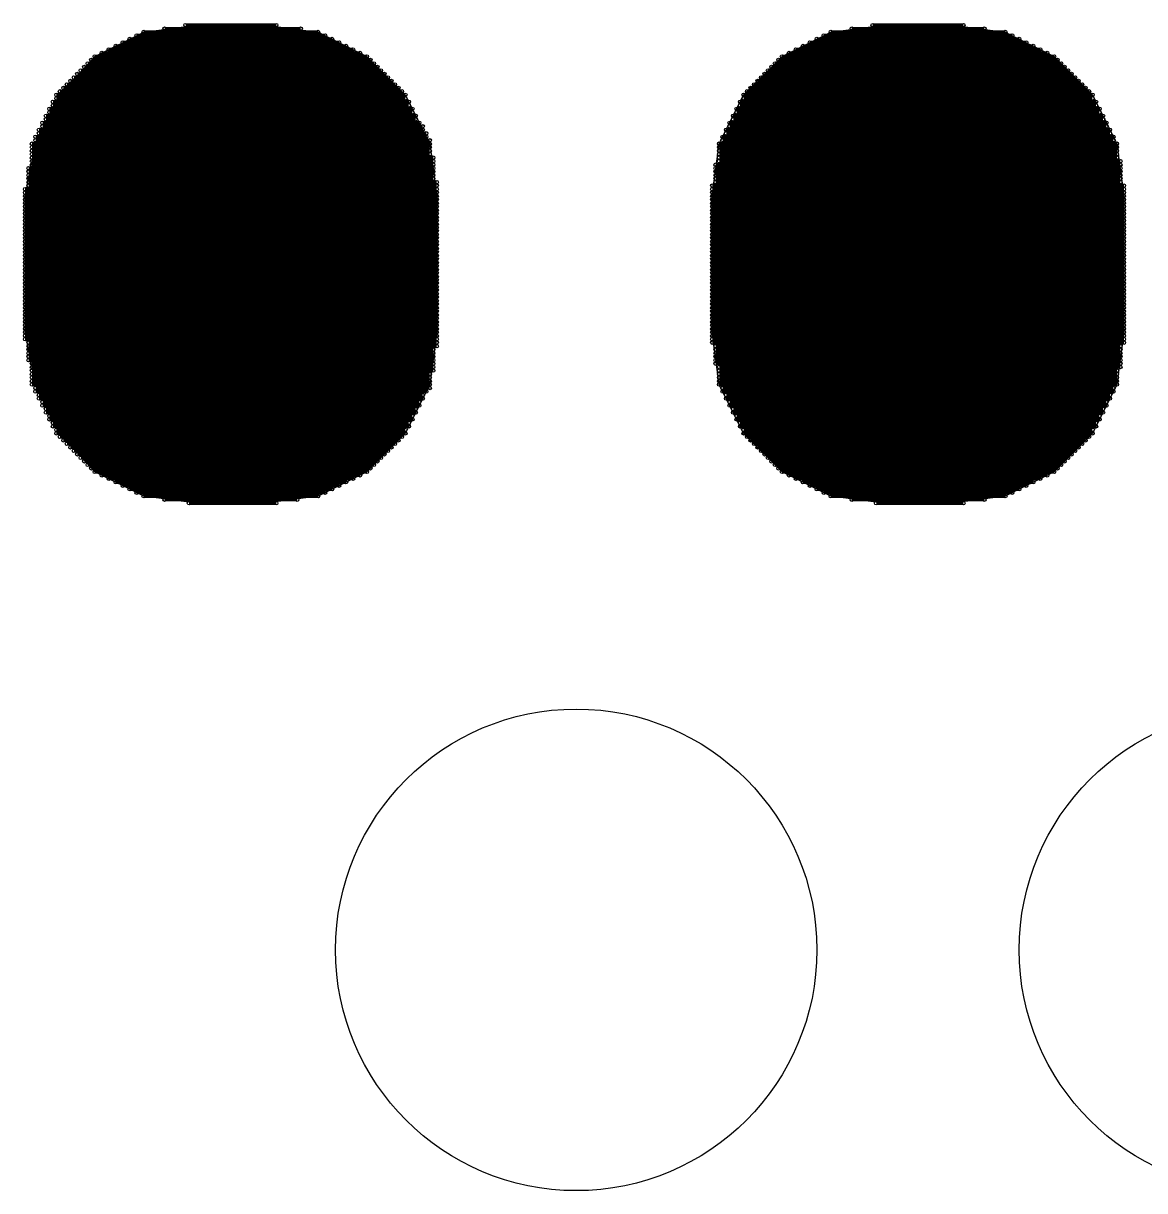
# Model space of a CAD drawing. Extents: x 0 to 126, y 0 to 22.
# Drawn here: x 11.695 to 12.512, y 12.113 to 12.963 of the extents above; entities that cross this region are included whole.
import ezdxf

# ---------------------------------------------------------------- set-up
doc = ezdxf.new("R2010")
doc.units = 0
doc.layers.get('0').update_dxf_attribs({"linetype": 'CONTINUOUS'})
doc.layers.add('SEEEDSTUDIOXIAONRF52840V1_1_GTS', color=9, linetype='CONTINUOUS')

# ---------------------------------------------------------------- blocks, each defined once
blk = doc.blocks.new('ROUND_54')
blk.add_circle((0, 0), 0.17526)
blk = doc.blocks.new('ROUND_2')
blk.add_circle((0, 0), 0)
blk = doc.blocks.new('ROUND_1')
blk.add_circle((0, 0), 0.00127)

msp = doc.modelspace()

# ---------------------------------------------------------------- linework, layer by layer
at = {"layer": 'SEEEDSTUDIOXIAONRF52840V1_1_GTS', "const_width": 0.00254}
for points in [[(11.91006, 12.95654), (11.78306, 12.95654)], [(11.7983, 12.95908), (11.89736, 12.95908)], [(11.87958, 12.96162), (11.81354, 12.96162)], [(12.41044, 12.95654), (12.28344, 12.95654)], [(12.29868, 12.95908), (12.3952, 12.95908)], [(12.37996, 12.96162), (12.31392, 12.96162)], [(11.76782, 12.94892), (11.9253, 12.94892)], [(11.92022, 12.95146), (11.7729, 12.95146)], [(11.77798, 12.954), (11.91514, 12.954)], [(12.2682, 12.94892), (12.42568, 12.94892)], [(12.4206, 12.95146), (12.27328, 12.95146)], [(12.27836, 12.954), (12.41552, 12.954)], [(11.7475, 12.93876), (11.94562, 12.93876)], [(11.94054, 12.9413), (11.75258, 12.9413)], [(11.75766, 12.94384), (11.93546, 12.94384)], [(11.93038, 12.94638), (11.76274, 12.94638)], [(12.24788, 12.93876), (12.446, 12.93876)], [(12.44092, 12.9413), (12.25296, 12.9413)], [(12.25804, 12.94384), (12.43584, 12.94384)], [(12.43076, 12.94638), (12.26312, 12.94638)], [(11.95324, 12.93114), (11.73988, 12.93114)], [(11.74242, 12.93368), (11.9507, 12.93368)], [(11.94816, 12.93622), (11.74496, 12.93622)], [(12.45362, 12.93114), (12.24026, 12.93114)], [(12.2428, 12.93368), (12.45108, 12.93368)], [(12.44854, 12.93622), (12.24534, 12.93622)], [(11.73226, 12.92352), (11.96086, 12.92352)], [(11.95832, 12.92606), (11.7348, 12.92606)], [(11.73734, 12.9286), (11.95578, 12.9286)], [(12.23264, 12.92352), (12.46124, 12.92352)], [(12.4587, 12.92606), (12.23518, 12.92606)], [(12.23772, 12.9286), (12.45616, 12.9286)], [(11.7221, 12.91336), (11.97102, 12.91336)], [(11.96848, 12.9159), (11.72464, 12.9159)], [(11.72718, 12.91844), (11.96594, 12.91844)], [(11.9634, 12.92098), (11.72972, 12.92098)], [(12.22248, 12.91336), (12.4714, 12.91336)], [(12.46886, 12.9159), (12.22502, 12.9159)], [(12.22756, 12.91844), (12.46632, 12.91844)], [(12.46378, 12.92098), (12.2301, 12.92098)], [(11.9761, 12.90574), (11.71702, 12.90574)], [(11.97356, 12.91082), (11.71956, 12.91082)], [(11.71956, 12.90828), (11.97356, 12.90828)], [(12.47648, 12.90574), (12.2174, 12.90574)], [(12.47394, 12.91082), (12.21994, 12.91082)], [(12.21994, 12.90828), (12.47394, 12.90828)], [(11.97864, 12.90066), (11.71448, 12.90066)], [(11.71448, 12.89812), (11.97864, 12.89812)], [(11.71702, 12.9032), (11.9761, 12.9032)], [(12.47902, 12.90066), (12.21486, 12.90066)], [(12.21486, 12.89812), (12.47902, 12.89812)], [(12.2174, 12.9032), (12.47648, 12.9032)], [(11.98372, 12.8905), (11.7094, 12.8905)], [(11.7094, 12.88796), (11.98626, 12.88796)], [(11.98118, 12.89558), (11.71194, 12.89558)], [(11.71194, 12.89304), (11.98118, 12.89304)], [(12.4841, 12.8905), (12.20978, 12.8905)], [(12.20978, 12.88796), (12.4841, 12.88796)], [(12.48156, 12.89558), (12.21232, 12.89558)], [(12.21232, 12.89304), (12.48156, 12.89304)], [(11.9888, 12.88034), (11.70432, 12.88034)], [(11.98626, 12.88542), (11.70686, 12.88542)], [(11.70686, 12.88288), (11.9888, 12.88288)], [(12.48918, 12.88034), (12.2047, 12.88034)], [(12.48664, 12.88542), (12.20724, 12.88542)], [(12.20724, 12.88288), (12.48664, 12.88288)], [(11.99134, 12.87526), (11.70178, 12.87526)], [(11.70178, 12.87272), (11.99134, 12.87272)], [(11.70432, 12.8778), (11.99134, 12.8778)], [(12.49172, 12.87526), (12.20216, 12.87526)], [(12.20216, 12.87272), (12.49172, 12.87272)], [(12.2047, 12.8778), (12.48918, 12.8778)], [(11.99134, 12.87018), (11.70178, 12.87018)], [(11.70178, 12.86764), (11.99134, 12.86764)], [(11.99388, 12.8651), (11.70178, 12.8651)], [(11.70178, 12.86256), (11.99388, 12.86256)], [(12.49172, 12.87018), (12.20216, 12.87018)], [(12.20216, 12.86764), (12.49172, 12.86764)], [(12.49172, 12.8651), (12.20216, 12.8651)], [(12.20216, 12.86256), (12.49426, 12.86256)], [(11.69924, 12.85748), (11.99388, 12.85748)], [(11.99388, 12.85494), (11.69924, 12.85494)], [(11.99388, 12.86002), (11.70178, 12.86002)], [(12.49426, 12.86002), (12.19962, 12.86002)], [(12.19962, 12.85748), (12.49426, 12.85748)], [(12.49426, 12.85494), (12.19962, 12.85494)], [(11.69924, 12.8524), (11.99388, 12.8524)], [(11.99388, 12.84986), (11.69924, 12.84986)], [(11.69924, 12.84732), (11.99642, 12.84732)], [(12.19962, 12.8524), (12.49426, 12.8524)], [(12.49426, 12.84986), (12.19962, 12.84986)], [(12.19962, 12.84732), (12.49426, 12.84732)], [(11.6967, 12.84224), (11.99642, 12.84224)], [(11.99642, 12.8397), (11.6967, 12.8397)], [(11.6967, 12.83716), (11.99642, 12.83716)], [(11.99642, 12.84478), (11.69924, 12.84478)], [(12.4968, 12.84478), (12.19708, 12.84478)], [(12.19708, 12.84224), (12.4968, 12.84224)], [(12.4968, 12.8397), (12.19708, 12.8397)], [(12.19708, 12.83716), (12.4968, 12.83716)], [(11.99642, 12.83462), (11.6967, 12.83462)], [(11.6967, 12.83208), (11.99642, 12.83208)], [(11.99642, 12.82954), (11.6967, 12.82954)], [(12.4968, 12.83462), (12.19708, 12.83462)], [(12.19708, 12.83208), (12.4968, 12.83208)], [(12.4968, 12.82954), (12.19708, 12.82954)], [(11.6967, 12.827), (11.99642, 12.827)], [(11.99642, 12.82446), (11.6967, 12.82446)], [(11.6967, 12.82192), (11.99642, 12.82192)], [(12.19708, 12.827), (12.4968, 12.827)], [(12.4968, 12.82446), (12.19708, 12.82446)], [(12.19708, 12.82192), (12.4968, 12.82192)], [(11.99642, 12.81938), (11.6967, 12.81938)], [(11.6967, 12.81684), (11.99642, 12.81684)], [(11.99642, 12.8143), (11.6967, 12.8143)], [(11.6967, 12.81176), (11.99642, 12.81176)], [(12.4968, 12.81938), (12.19708, 12.81938)], [(12.19708, 12.81684), (12.4968, 12.81684)], [(12.4968, 12.8143), (12.19708, 12.8143)], [(12.19708, 12.81176), (12.4968, 12.81176)], [(11.99642, 12.80922), (11.6967, 12.80922)], [(11.6967, 12.80668), (11.99642, 12.80668)], [(11.99642, 12.80414), (11.6967, 12.80414)], [(12.4968, 12.80922), (12.19708, 12.80922)], [(12.19708, 12.80668), (12.4968, 12.80668)], [(12.4968, 12.80414), (12.19708, 12.80414)], [(11.6967, 12.8016), (11.99642, 12.8016)], [(11.99642, 12.79906), (11.6967, 12.79906)], [(11.6967, 12.79652), (11.99642, 12.79652)], [(12.19708, 12.8016), (12.4968, 12.8016)], [(12.4968, 12.79906), (12.19708, 12.79906)], [(12.19708, 12.79652), (12.4968, 12.79652)], [(11.99642, 12.79398), (11.6967, 12.79398)], [(11.6967, 12.79144), (11.99642, 12.79144)], [(11.99642, 12.7889), (11.6967, 12.7889)], [(11.6967, 12.78636), (11.99642, 12.78636)], [(12.4968, 12.79398), (12.19708, 12.79398)], [(12.19708, 12.79144), (12.4968, 12.79144)], [(12.4968, 12.7889), (12.19708, 12.7889)], [(12.19708, 12.78636), (12.4968, 12.78636)], [(11.99642, 12.78382), (11.6967, 12.78382)], [(11.6967, 12.78128), (11.99642, 12.78128)], [(11.99642, 12.77874), (11.6967, 12.77874)], [(12.4968, 12.78382), (12.19708, 12.78382)], [(12.19708, 12.78128), (12.4968, 12.78128)], [(12.4968, 12.77874), (12.19708, 12.77874)], [(11.6967, 12.7762), (11.99642, 12.7762)], [(11.99642, 12.77366), (11.6967, 12.77366)], [(11.6967, 12.77112), (11.99642, 12.77112)], [(12.19708, 12.7762), (12.4968, 12.7762)], [(12.4968, 12.77366), (12.19708, 12.77366)], [(12.19708, 12.77112), (12.4968, 12.77112)], [(11.99642, 12.76858), (11.6967, 12.76858)], [(11.6967, 12.76604), (11.99642, 12.76604)], [(11.99642, 12.7635), (11.6967, 12.7635)], [(11.6967, 12.76096), (11.99642, 12.76096)], [(12.4968, 12.76858), (12.19708, 12.76858)], [(12.19708, 12.76604), (12.4968, 12.76604)], [(12.4968, 12.7635), (12.19708, 12.7635)], [(12.19708, 12.76096), (12.4968, 12.76096)], [(11.99642, 12.75842), (11.6967, 12.75842)], [(11.6967, 12.75588), (11.99642, 12.75588)], [(11.99642, 12.75334), (11.6967, 12.75334)], [(12.4968, 12.75842), (12.19708, 12.75842)], [(12.19708, 12.75588), (12.4968, 12.75588)], [(12.4968, 12.75334), (12.19708, 12.75334)], [(11.6967, 12.7508), (11.99642, 12.7508)], [(11.99642, 12.74826), (11.6967, 12.74826)], [(11.6967, 12.74572), (11.99642, 12.74572)], [(11.99642, 12.74318), (11.6967, 12.74318)], [(12.19708, 12.7508), (12.4968, 12.7508)], [(12.4968, 12.74826), (12.19708, 12.74826)], [(12.19708, 12.74572), (12.4968, 12.74572)], [(12.4968, 12.74318), (12.19708, 12.74318)], [(11.6967, 12.74064), (11.99642, 12.74064)], [(11.99642, 12.7381), (11.6967, 12.7381)], [(11.6967, 12.73556), (11.99642, 12.73556)], [(12.19708, 12.74064), (12.4968, 12.74064)], [(12.4968, 12.7381), (12.19708, 12.7381)], [(12.19708, 12.73556), (12.4968, 12.73556)], [(11.99642, 12.73302), (11.6967, 12.73302)], [(11.69924, 12.73048), (11.99642, 12.73048)], [(11.99642, 12.72794), (11.69924, 12.72794)], [(12.4968, 12.73302), (12.19708, 12.73302)], [(12.19708, 12.73048), (12.4968, 12.73048)], [(12.49426, 12.72794), (12.19962, 12.72794)], [(11.69924, 12.7254), (11.99388, 12.7254)], [(11.99388, 12.72286), (11.69924, 12.72286)], [(11.69924, 12.72032), (11.99388, 12.72032)], [(11.99388, 12.71778), (11.69924, 12.71778)], [(12.19962, 12.7254), (12.49426, 12.7254)], [(12.49426, 12.72286), (12.19962, 12.72286)], [(12.19962, 12.72032), (12.49426, 12.72032)], [(12.49426, 12.71778), (12.19962, 12.71778)], [(11.70178, 12.71524), (11.99388, 12.71524)], [(11.99388, 12.7127), (11.70178, 12.7127)], [(11.70178, 12.71016), (11.99388, 12.71016)], [(12.19962, 12.71524), (12.49426, 12.71524)], [(12.49426, 12.7127), (12.20216, 12.7127)], [(12.20216, 12.71016), (12.49172, 12.71016)], [(11.99134, 12.70762), (11.70178, 12.70762)], [(11.70178, 12.70508), (11.99134, 12.70508)], [(11.99134, 12.70254), (11.70178, 12.70254)], [(12.49172, 12.70762), (12.20216, 12.70762)], [(12.20216, 12.70508), (12.49172, 12.70508)], [(12.49172, 12.70254), (12.20216, 12.70254)], [(11.70178, 12.7), (11.99134, 12.7)], [(11.70432, 12.69746), (11.99134, 12.69746)], [(11.9888, 12.69492), (11.70432, 12.69492)], [(11.70686, 12.69238), (11.98626, 12.69238)], [(12.20216, 12.7), (12.49172, 12.7)], [(12.2047, 12.69746), (12.48918, 12.69746)], [(12.48918, 12.69492), (12.2047, 12.69492)], [(12.20724, 12.69238), (12.48664, 12.69238)], [(11.98626, 12.68984), (11.70686, 12.68984)], [(11.7094, 12.6873), (11.98372, 12.6873)], [(11.98372, 12.68476), (11.7094, 12.68476)], [(12.48664, 12.68984), (12.20724, 12.68984)], [(12.20978, 12.6873), (12.4841, 12.6873)], [(12.4841, 12.68476), (12.20978, 12.68476)], [(11.71194, 12.68222), (11.98118, 12.68222)], [(11.98118, 12.67968), (11.71194, 12.67968)], [(11.71448, 12.67714), (11.97864, 12.67714)], [(12.21232, 12.68222), (12.48156, 12.68222)], [(12.48156, 12.67968), (12.21232, 12.67968)], [(12.21486, 12.67714), (12.47902, 12.67714)], [(11.97864, 12.6746), (11.71448, 12.6746)], [(11.71702, 12.67206), (11.9761, 12.67206)], [(11.9761, 12.66952), (11.71702, 12.66952)], [(11.71956, 12.66698), (11.97356, 12.66698)], [(12.47902, 12.6746), (12.21486, 12.6746)], [(12.2174, 12.67206), (12.47648, 12.67206)], [(12.47648, 12.66952), (12.2174, 12.66952)], [(12.21994, 12.66698), (12.47394, 12.66698)], [(11.97356, 12.66444), (11.71956, 12.66444)], [(11.7221, 12.6619), (11.97102, 12.6619)], [(11.96848, 12.65936), (11.72464, 12.65936)], [(12.47394, 12.66444), (12.21994, 12.66444)], [(12.22248, 12.6619), (12.4714, 12.6619)], [(12.46886, 12.65936), (12.22502, 12.65936)], [(11.72718, 12.65682), (11.96594, 12.65682)], [(11.9634, 12.65428), (11.72972, 12.65428)], [(11.73226, 12.65174), (11.96086, 12.65174)], [(12.22756, 12.65682), (12.46632, 12.65682)], [(12.46378, 12.65428), (12.2301, 12.65428)], [(12.23264, 12.65174), (12.46124, 12.65174)], [(11.95832, 12.6492), (11.7348, 12.6492)], [(11.73734, 12.64666), (11.95578, 12.64666)], [(11.95324, 12.64412), (11.73988, 12.64412)], [(11.74242, 12.64158), (11.9507, 12.64158)], [(12.4587, 12.6492), (12.23518, 12.6492)], [(12.23772, 12.64666), (12.45616, 12.64666)], [(12.45362, 12.64412), (12.24026, 12.64412)], [(12.2428, 12.64158), (12.45108, 12.64158)], [(11.94816, 12.63904), (11.74496, 12.63904)], [(11.7475, 12.6365), (11.94562, 12.6365)], [(11.94054, 12.63396), (11.75258, 12.63396)], [(12.44854, 12.63904), (12.24534, 12.63904)], [(12.24788, 12.6365), (12.446, 12.6365)], [(12.44092, 12.63396), (12.25296, 12.63396)], [(11.75766, 12.63142), (11.93546, 12.63142)], [(11.93038, 12.62888), (11.76274, 12.62888)], [(11.76782, 12.62634), (11.9253, 12.62634)], [(12.25804, 12.63142), (12.43584, 12.63142)], [(12.43076, 12.62888), (12.26312, 12.62888)], [(12.2682, 12.62634), (12.42568, 12.62634)], [(11.92022, 12.6238), (11.7729, 12.6238)], [(11.77798, 12.62126), (11.91514, 12.62126)], [(11.91006, 12.61872), (11.78306, 12.61872)], [(11.7983, 12.61618), (11.89482, 12.61618)], [(12.4206, 12.6238), (12.27328, 12.6238)], [(12.27836, 12.62126), (12.41552, 12.62126)], [(12.41044, 12.61872), (12.28344, 12.61872)], [(12.29868, 12.61618), (12.3952, 12.61618)], [(11.87958, 12.61364), (11.81608, 12.61364)], [(12.37996, 12.61364), (12.31646, 12.61364)]]:
    msp.add_lwpolyline(points, dxfattribs=at)
at = {"layer": 'SEEEDSTUDIOXIAONRF52840V1_1_GTS'}
for points in [[(11.78306, 12.95654), (11.82116, 12.96162)], [(11.82116, 12.96162), (11.87196, 12.96162)], [(11.87196, 12.96162), (11.91006, 12.95654)], [(12.28344, 12.95654), (12.32154, 12.96162)], [(12.32154, 12.96162), (12.37234, 12.96162)], [(12.37234, 12.96162), (12.41044, 12.95654)], [(11.7475, 12.93876), (11.78306, 12.95654)], [(11.91006, 12.95654), (11.94562, 12.93876)], [(12.24788, 12.93876), (12.28344, 12.95654)], [(12.41044, 12.95654), (12.446, 12.93876)], [(11.7221, 12.91082), (11.7475, 12.93876)], [(11.94562, 12.93876), (11.97356, 12.91082)], [(12.21994, 12.91082), (12.24788, 12.93876)], [(12.446, 12.93876), (12.47394, 12.91082)], [(11.70432, 12.87526), (11.7221, 12.91082)], [(11.97356, 12.91082), (11.99134, 12.87526)], [(12.20216, 12.87526), (12.21994, 12.91082)], [(12.47394, 12.91082), (12.49172, 12.87526)], [(11.6967, 12.83716), (11.70432, 12.87526)], [(11.99134, 12.87526), (11.99642, 12.83716)], [(12.19708, 12.83716), (12.20216, 12.87526)], [(12.49172, 12.87526), (12.4968, 12.83716)], [(11.6967, 12.7381), (11.6967, 12.83716)], [(11.99642, 12.83716), (11.99642, 12.7381)], [(12.19708, 12.7381), (12.19708, 12.83716)], [(12.4968, 12.83716), (12.4968, 12.7381)], [(11.70432, 12.7), (11.6967, 12.7381)], [(11.99642, 12.7381), (11.99134, 12.7)], [(12.20216, 12.7), (12.19708, 12.7381)], [(12.4968, 12.7381), (12.49172, 12.7)], [(11.7221, 12.66444), (11.70432, 12.7)], [(11.99134, 12.7), (11.97356, 12.66444)], [(12.21994, 12.66444), (12.20216, 12.7)], [(12.49172, 12.7), (12.47394, 12.66444)], [(11.7475, 12.6365), (11.7221, 12.66444)], [(11.97356, 12.66444), (11.94562, 12.6365)], [(12.24788, 12.6365), (12.21994, 12.66444)], [(12.47394, 12.66444), (12.446, 12.6365)], [(11.78306, 12.61872), (11.7475, 12.6365)], [(11.94562, 12.6365), (11.91006, 12.61872)], [(12.28344, 12.61872), (12.24788, 12.6365)], [(12.446, 12.6365), (12.41044, 12.61872)], [(11.82116, 12.61364), (11.78306, 12.61872)], [(11.91006, 12.61872), (11.87196, 12.61364)], [(12.32154, 12.61364), (12.28344, 12.61872)], [(12.41044, 12.61872), (12.37234, 12.61364)], [(11.87196, 12.61364), (11.82116, 12.61364)], [(12.37234, 12.61364), (12.32154, 12.61364)]]:
    msp.add_lwpolyline(points, dxfattribs=at)

# ---------------------------------------------------------------- block references
for name, p in [('ROUND_2', (11.82116, 12.96162)), ('ROUND_2', (11.87196, 12.96162)), ('ROUND_2', (11.82116, 12.96162)), ('ROUND_2', (12.32154, 12.96162)), ('ROUND_2', (12.37234, 12.96162)), ('ROUND_1', (11.78306, 12.95654)), ('ROUND_1', (11.7983, 12.95908)), ('ROUND_1', (11.81354, 12.96162)), ('ROUND_1', (11.87958, 12.96162)), ('ROUND_1', (11.89736, 12.95908)), ('ROUND_1', (11.91006, 12.95654)), ('ROUND_1', (12.28344, 12.95654)), ('ROUND_1', (12.29868, 12.95908)), ('ROUND_1', (12.31392, 12.96162)), ('ROUND_1', (12.37996, 12.96162)), ('ROUND_1', (12.3952, 12.95908)), ('ROUND_1', (12.41044, 12.95654)), ('ROUND_2', (11.91006, 12.95654)), ('ROUND_2', (11.78306, 12.95654)), ('ROUND_2', (12.28344, 12.95654)), ('ROUND_2', (12.41044, 12.95654)), ('ROUND_1', (11.76782, 12.94892)), ('ROUND_1', (11.7729, 12.95146)), ('ROUND_1', (11.77798, 12.954)), ('ROUND_1', (11.91514, 12.954)), ('ROUND_1', (11.92022, 12.95146)), ('ROUND_1', (11.9253, 12.94892)), ('ROUND_1', (12.2682, 12.94892)), ('ROUND_1', (12.27328, 12.95146)), ('ROUND_1', (12.27836, 12.954)), ('ROUND_1', (12.41552, 12.954)), ('ROUND_1', (12.4206, 12.95146)), ('ROUND_1', (12.42568, 12.94892)), ('ROUND_1', (11.7475, 12.93876)), ('ROUND_1', (11.75258, 12.9413)), ('ROUND_1', (11.75766, 12.94384)), ('ROUND_1', (11.76274, 12.94638)), ('ROUND_1', (11.93038, 12.94638)), ('ROUND_1', (11.93546, 12.94384)), ('ROUND_1', (11.94054, 12.9413)), ('ROUND_1', (11.94562, 12.93876)), ('ROUND_1', (12.24788, 12.93876)), ('ROUND_1', (12.25296, 12.9413)), ('ROUND_1', (12.25804, 12.94384)), ('ROUND_1', (12.26312, 12.94638)), ('ROUND_1', (12.43076, 12.94638)), ('ROUND_1', (12.43584, 12.94384)), ('ROUND_1', (12.44092, 12.9413)), ('ROUND_1', (12.446, 12.93876)), ('ROUND_2', (11.94562, 12.93876)), ('ROUND_2', (11.7475, 12.93876)), ('ROUND_2', (12.24788, 12.93876)), ('ROUND_2', (12.446, 12.93876)), ('ROUND_1', (11.73988, 12.93114)), ('ROUND_1', (11.74242, 12.93368)), ('ROUND_1', (11.74496, 12.93622)), ('ROUND_1', (11.94816, 12.93622)), ('ROUND_1', (11.9507, 12.93368)), ('ROUND_1', (11.95324, 12.93114)), ('ROUND_1', (12.24026, 12.93114)), ('ROUND_1', (12.2428, 12.93368)), ('ROUND_1', (12.24534, 12.93622)), ('ROUND_1', (12.44854, 12.93622)), ('ROUND_1', (12.45108, 12.93368)), ('ROUND_1', (12.45362, 12.93114)), ('ROUND_1', (11.73226, 12.92352)), ('ROUND_1', (11.7348, 12.92606)), ('ROUND_1', (11.73734, 12.9286)), ('ROUND_1', (11.95578, 12.9286)), ('ROUND_1', (11.95832, 12.92606)), ('ROUND_1', (11.96086, 12.92352)), ('ROUND_1', (12.23264, 12.92352)), ('ROUND_1', (12.23518, 12.92606)), ('ROUND_1', (12.23772, 12.9286)), ('ROUND_1', (12.45616, 12.9286)), ('ROUND_1', (12.4587, 12.92606)), ('ROUND_1', (12.46124, 12.92352)), ('ROUND_1', (11.7221, 12.91336)), ('ROUND_1', (11.72464, 12.9159)), ('ROUND_1', (11.72718, 12.91844)), ('ROUND_1', (11.72972, 12.92098)), ('ROUND_1', (11.9634, 12.92098)), ('ROUND_1', (11.96594, 12.91844)), ('ROUND_1', (11.96848, 12.9159)), ('ROUND_1', (11.97102, 12.91336)), ('ROUND_1', (12.22248, 12.91336)), ('ROUND_1', (12.22502, 12.9159)), ('ROUND_1', (12.22756, 12.91844)), ('ROUND_1', (12.2301, 12.92098)), ('ROUND_1', (12.46378, 12.92098)), ('ROUND_1', (12.46632, 12.91844)), ('ROUND_1', (12.46886, 12.9159)), ('ROUND_1', (12.4714, 12.91336)), ('ROUND_2', (11.97356, 12.91082)), ('ROUND_2', (11.7221, 12.91082)), ('ROUND_2', (12.21994, 12.91082)), ('ROUND_2', (12.47394, 12.91082)), ('ROUND_1', (11.71702, 12.90574)), ('ROUND_1', (11.71956, 12.91082)), ('ROUND_1', (11.71956, 12.90828)), ('ROUND_1', (11.97356, 12.91082)), ('ROUND_1', (11.97356, 12.90828)), ('ROUND_1', (11.9761, 12.90574)), ('ROUND_1', (12.2174, 12.90574)), ('ROUND_1', (12.21994, 12.91082)), ('ROUND_1', (12.21994, 12.90828)), ('ROUND_1', (12.47394, 12.91082)), ('ROUND_1', (12.47394, 12.90828)), ('ROUND_1', (12.47648, 12.90574)), ('ROUND_1', (11.71448, 12.90066)), ('ROUND_1', (11.71448, 12.89812)), ('ROUND_1', (11.71702, 12.9032)), ('ROUND_1', (11.9761, 12.9032)), ('ROUND_1', (11.97864, 12.90066)), ('ROUND_1', (11.97864, 12.89812)), ('ROUND_1', (12.21486, 12.90066)), ('ROUND_1', (12.21486, 12.89812)), ('ROUND_1', (12.2174, 12.9032)), ('ROUND_1', (12.47648, 12.9032)), ('ROUND_1', (12.47902, 12.90066)), ('ROUND_1', (12.47902, 12.89812)), ('ROUND_1', (11.7094, 12.8905)), ('ROUND_1', (11.7094, 12.88796)), ('ROUND_1', (11.71194, 12.89558)), ('ROUND_1', (11.71194, 12.89304)), ('ROUND_1', (11.98118, 12.89558)), ('ROUND_1', (11.98118, 12.89304)), ('ROUND_1', (11.98372, 12.8905)), ('ROUND_1', (11.98626, 12.88796)), ('ROUND_1', (12.20978, 12.8905)), ('ROUND_1', (12.20978, 12.88796)), ('ROUND_1', (12.21232, 12.89558)), ('ROUND_1', (12.21232, 12.89304)), ('ROUND_1', (12.48156, 12.89558)), ('ROUND_1', (12.48156, 12.89304)), ('ROUND_1', (12.4841, 12.8905)), ('ROUND_1', (12.4841, 12.88796)), ('ROUND_1', (11.70432, 12.88034)), ('ROUND_1', (11.70686, 12.88542)), ('ROUND_1', (11.70686, 12.88288)), ('ROUND_1', (11.98626, 12.88542)), ('ROUND_1', (11.9888, 12.88288)), ('ROUND_1', (11.9888, 12.88034)), ('ROUND_1', (12.2047, 12.88034)), ('ROUND_1', (12.20724, 12.88542)), ('ROUND_1', (12.20724, 12.88288)), ('ROUND_1', (12.48664, 12.88542)), ('ROUND_1', (12.48664, 12.88288)), ('ROUND_1', (12.48918, 12.88034)), ('ROUND_2', (11.99134, 12.87526)), ('ROUND_2', (11.70432, 12.87526)), ('ROUND_2', (12.20216, 12.87526)), ('ROUND_2', (12.49172, 12.87526)), ('ROUND_1', (11.70178, 12.87526)), ('ROUND_1', (11.70178, 12.87272)), ('ROUND_1', (11.70432, 12.8778)), ('ROUND_1', (11.99134, 12.8778)), ('ROUND_1', (11.99134, 12.87526)), ('ROUND_1', (11.99134, 12.87272)), ('ROUND_1', (12.20216, 12.87526)), ('ROUND_1', (12.20216, 12.87272)), ('ROUND_1', (12.2047, 12.8778)), ('ROUND_1', (12.48918, 12.8778)), ('ROUND_1', (12.49172, 12.87526)), ('ROUND_1', (12.49172, 12.87272)), ('ROUND_1', (11.70178, 12.87018)), ('ROUND_1', (11.70178, 12.86764)), ('ROUND_1', (11.70178, 12.8651)), ('ROUND_1', (11.70178, 12.86256)), ('ROUND_1', (11.99134, 12.87018)), ('ROUND_1', (11.99134, 12.86764)), ('ROUND_1', (11.99388, 12.8651)), ('ROUND_1', (11.99388, 12.86256)), ('ROUND_1', (12.20216, 12.87018)), ('ROUND_1', (12.20216, 12.86764)), ('ROUND_1', (12.20216, 12.8651)), ('ROUND_1', (12.20216, 12.86256)), ('ROUND_1', (12.49172, 12.87018)), ('ROUND_1', (12.49172, 12.86764)), ('ROUND_1', (12.49172, 12.8651)), ('ROUND_1', (12.49426, 12.86256)), ('ROUND_1', (11.69924, 12.85748)), ('ROUND_1', (11.69924, 12.85494)), ('ROUND_1', (11.70178, 12.86002)), ('ROUND_1', (11.99388, 12.86002)), ('ROUND_1', (11.99388, 12.85748)), ('ROUND_1', (11.99388, 12.85494)), ('ROUND_1', (12.19962, 12.86002)), ('ROUND_1', (12.19962, 12.85748)), ('ROUND_1', (12.19962, 12.85494)), ('ROUND_1', (12.49426, 12.86002)), ('ROUND_1', (12.49426, 12.85748)), ('ROUND_1', (12.49426, 12.85494)), ('ROUND_1', (11.69924, 12.8524)), ('ROUND_1', (11.69924, 12.84986)), ('ROUND_1', (11.69924, 12.84732)), ('ROUND_1', (11.99388, 12.8524)), ('ROUND_1', (11.99388, 12.84986)), ('ROUND_1', (11.99642, 12.84732)), ('ROUND_1', (12.19962, 12.8524)), ('ROUND_1', (12.19962, 12.84986)), ('ROUND_1', (12.19962, 12.84732)), ('ROUND_1', (12.49426, 12.8524)), ('ROUND_1', (12.49426, 12.84986)), ('ROUND_1', (12.49426, 12.84732)), ('ROUND_1', (11.6967, 12.84224)), ('ROUND_1', (11.6967, 12.8397)), ('ROUND_1', (11.6967, 12.83716)), ('ROUND_1', (11.69924, 12.84478)), ('ROUND_1', (11.99642, 12.84478)), ('ROUND_1', (11.99642, 12.84224)), ('ROUND_1', (11.99642, 12.8397)), ('ROUND_1', (11.99642, 12.83716)), ('ROUND_1', (12.19708, 12.84478)), ('ROUND_1', (12.19708, 12.84224)), ('ROUND_1', (12.19708, 12.8397)), ('ROUND_1', (12.19708, 12.83716)), ('ROUND_1', (12.4968, 12.84478)), ('ROUND_1', (12.4968, 12.84224)), ('ROUND_1', (12.4968, 12.8397)), ('ROUND_1', (12.4968, 12.83716)), ('ROUND_2', (11.99642, 12.83716)), ('ROUND_2', (11.6967, 12.83716)), ('ROUND_2', (12.19708, 12.83716)), ('ROUND_2', (12.4968, 12.83716)), ('ROUND_2', (12.19708, 12.83716)), ('ROUND_1', (11.6967, 12.83462)), ('ROUND_1', (11.6967, 12.83208)), ('ROUND_1', (11.6967, 12.82954)), ('ROUND_1', (11.99642, 12.83462)), ('ROUND_1', (11.99642, 12.83208)), ('ROUND_1', (11.99642, 12.82954)), ('ROUND_1', (12.19708, 12.83462)), ('ROUND_1', (12.19708, 12.83208)), ('ROUND_1', (12.19708, 12.82954)), ('ROUND_1', (12.4968, 12.83462)), ('ROUND_1', (12.4968, 12.83208)), ('ROUND_1', (12.4968, 12.82954)), ('ROUND_1', (11.6967, 12.827)), ('ROUND_1', (11.6967, 12.82446)), ('ROUND_1', (11.6967, 12.82192)), ('ROUND_1', (11.99642, 12.827)), ('ROUND_1', (11.99642, 12.82446)), ('ROUND_1', (11.99642, 12.82192)), ('ROUND_1', (12.19708, 12.827)), ('ROUND_1', (12.19708, 12.82446)), ('ROUND_1', (12.19708, 12.82192)), ('ROUND_1', (12.4968, 12.827)), ('ROUND_1', (12.4968, 12.82446)), ('ROUND_1', (12.4968, 12.82192)), ('ROUND_1', (11.6967, 12.81938)), ('ROUND_1', (11.6967, 12.81684)), ('ROUND_1', (11.6967, 12.8143)), ('ROUND_1', (11.6967, 12.81176)), ('ROUND_1', (11.99642, 12.81938)), ('ROUND_1', (11.99642, 12.81684)), ('ROUND_1', (11.99642, 12.8143)), ('ROUND_1', (11.99642, 12.81176)), ('ROUND_1', (12.19708, 12.81938)), ('ROUND_1', (12.19708, 12.81684)), ('ROUND_1', (12.19708, 12.8143)), ('ROUND_1', (12.19708, 12.81176)), ('ROUND_1', (12.4968, 12.81938)), ('ROUND_1', (12.4968, 12.81684)), ('ROUND_1', (12.4968, 12.8143)), ('ROUND_1', (12.4968, 12.81176)), ('ROUND_1', (11.6967, 12.80922)), ('ROUND_1', (11.6967, 12.80668)), ('ROUND_1', (11.6967, 12.80414)), ('ROUND_1', (11.99642, 12.80922)), ('ROUND_1', (11.99642, 12.80668)), ('ROUND_1', (11.99642, 12.80414)), ('ROUND_1', (12.19708, 12.80922)), ('ROUND_1', (12.19708, 12.80668)), ('ROUND_1', (12.19708, 12.80414)), ('ROUND_1', (12.4968, 12.80922)), ('ROUND_1', (12.4968, 12.80668)), ('ROUND_1', (12.4968, 12.80414)), ('ROUND_1', (11.6967, 12.8016)), ('ROUND_1', (11.6967, 12.79906)), ('ROUND_1', (11.6967, 12.79652)), ('ROUND_1', (11.99642, 12.8016)), ('ROUND_1', (11.99642, 12.79906)), ('ROUND_1', (11.99642, 12.79652)), ('ROUND_1', (12.19708, 12.8016)), ('ROUND_1', (12.19708, 12.79906)), ('ROUND_1', (12.19708, 12.79652)), ('ROUND_1', (12.4968, 12.8016)), ('ROUND_1', (12.4968, 12.79906)), ('ROUND_1', (12.4968, 12.79652)), ('ROUND_1', (11.6967, 12.79398)), ('ROUND_1', (11.6967, 12.79144)), ('ROUND_1', (11.6967, 12.7889)), ('ROUND_1', (11.6967, 12.78636)), ('ROUND_1', (11.99642, 12.79398)), ('ROUND_1', (11.99642, 12.79144)), ('ROUND_1', (11.99642, 12.7889)), ('ROUND_1', (11.99642, 12.78636)), ('ROUND_1', (12.19708, 12.79398)), ('ROUND_1', (12.19708, 12.79144)), ('ROUND_1', (12.19708, 12.7889)), ('ROUND_1', (12.19708, 12.78636)), ('ROUND_1', (12.4968, 12.79398)), ('ROUND_1', (12.4968, 12.79144)), ('ROUND_1', (12.4968, 12.7889)), ('ROUND_1', (12.4968, 12.78636)), ('ROUND_1', (11.6967, 12.78382)), ('ROUND_1', (11.6967, 12.78128)), ('ROUND_1', (11.6967, 12.77874)), ('ROUND_1', (11.99642, 12.78382)), ('ROUND_1', (11.99642, 12.78128)), ('ROUND_1', (11.99642, 12.77874)), ('ROUND_1', (12.19708, 12.78382)), ('ROUND_1', (12.19708, 12.78128)), ('ROUND_1', (12.19708, 12.77874)), ('ROUND_1', (12.4968, 12.78382)), ('ROUND_1', (12.4968, 12.78128)), ('ROUND_1', (12.4968, 12.77874)), ('ROUND_1', (11.6967, 12.7762)), ('ROUND_1', (11.6967, 12.77366)), ('ROUND_1', (11.6967, 12.77112)), ('ROUND_1', (11.99642, 12.7762)), ('ROUND_1', (11.99642, 12.77366)), ('ROUND_1', (11.99642, 12.77112)), ('ROUND_1', (12.19708, 12.7762)), ('ROUND_1', (12.19708, 12.77366)), ('ROUND_1', (12.19708, 12.77112)), ('ROUND_1', (12.4968, 12.7762)), ('ROUND_1', (12.4968, 12.77366)), ('ROUND_1', (12.4968, 12.77112)), ('ROUND_1', (11.6967, 12.76858)), ('ROUND_1', (11.6967, 12.76604)), ('ROUND_1', (11.6967, 12.7635)), ('ROUND_1', (11.6967, 12.76096)), ('ROUND_1', (11.99642, 12.76858)), ('ROUND_1', (11.99642, 12.76604)), ('ROUND_1', (11.99642, 12.7635)), ('ROUND_1', (11.99642, 12.76096)), ('ROUND_1', (12.19708, 12.76858)), ('ROUND_1', (12.19708, 12.76604)), ('ROUND_1', (12.19708, 12.7635)), ('ROUND_1', (12.19708, 12.76096)), ('ROUND_1', (12.4968, 12.76858)), ('ROUND_1', (12.4968, 12.76604)), ('ROUND_1', (12.4968, 12.7635)), ('ROUND_1', (12.4968, 12.76096)), ('ROUND_1', (11.6967, 12.75842)), ('ROUND_1', (11.6967, 12.75588)), ('ROUND_1', (11.6967, 12.75334)), ('ROUND_1', (11.99642, 12.75842)), ('ROUND_1', (11.99642, 12.75588)), ('ROUND_1', (11.99642, 12.75334)), ('ROUND_1', (12.19708, 12.75842)), ('ROUND_1', (12.19708, 12.75588)), ('ROUND_1', (12.19708, 12.75334)), ('ROUND_1', (12.4968, 12.75842)), ('ROUND_1', (12.4968, 12.75588)), ('ROUND_1', (12.4968, 12.75334)), ('ROUND_1', (11.6967, 12.7508)), ('ROUND_1', (11.6967, 12.74826)), ('ROUND_1', (11.6967, 12.74572)), ('ROUND_1', (11.6967, 12.74318)), ('ROUND_1', (11.99642, 12.7508)), ('ROUND_1', (11.99642, 12.74826)), ('ROUND_1', (11.99642, 12.74572)), ('ROUND_1', (11.99642, 12.74318)), ('ROUND_1', (12.19708, 12.7508)), ('ROUND_1', (12.19708, 12.74826)), ('ROUND_1', (12.19708, 12.74572)), ('ROUND_1', (12.19708, 12.74318)), ('ROUND_1', (12.4968, 12.7508)), ('ROUND_1', (12.4968, 12.74826)), ('ROUND_1', (12.4968, 12.74572)), ('ROUND_1', (12.4968, 12.74318)), ('ROUND_2', (11.99642, 12.7381)), ('ROUND_2', (11.6967, 12.7381)), ('ROUND_2', (12.4968, 12.7381)), ('ROUND_2', (12.19708, 12.7381)), ('ROUND_1', (11.6967, 12.74064)), ('ROUND_1', (11.6967, 12.7381)), ('ROUND_1', (11.6967, 12.73556)), ('ROUND_1', (11.99642, 12.74064)), ('ROUND_1', (11.99642, 12.7381)), ('ROUND_1', (11.99642, 12.73556)), ('ROUND_1', (12.19708, 12.74064)), ('ROUND_1', (12.19708, 12.7381)), ('ROUND_1', (12.19708, 12.73556)), ('ROUND_1', (12.4968, 12.74064)), ('ROUND_1', (12.4968, 12.7381)), ('ROUND_1', (12.4968, 12.73556)), ('ROUND_1', (11.6967, 12.73302)), ('ROUND_1', (11.69924, 12.73048)), ('ROUND_1', (11.69924, 12.72794)), ('ROUND_1', (11.99642, 12.73302)), ('ROUND_1', (11.99642, 12.73048)), ('ROUND_1', (11.99642, 12.72794)), ('ROUND_1', (12.19708, 12.73302)), ('ROUND_1', (12.19708, 12.73048)), ('ROUND_1', (12.19962, 12.72794)), ('ROUND_1', (12.49426, 12.72794)), ('ROUND_1', (12.4968, 12.73302)), ('ROUND_1', (12.4968, 12.73048)), ('ROUND_1', (11.69924, 12.7254)), ('ROUND_1', (11.69924, 12.72286)), ('ROUND_1', (11.69924, 12.72032)), ('ROUND_1', (11.69924, 12.71778)), ('ROUND_1', (11.99388, 12.7254)), ('ROUND_1', (11.99388, 12.72286)), ('ROUND_1', (11.99388, 12.72032)), ('ROUND_1', (11.99388, 12.71778)), ('ROUND_1', (12.19962, 12.7254)), ('ROUND_1', (12.19962, 12.72286)), ('ROUND_1', (12.19962, 12.72032)), ('ROUND_1', (12.19962, 12.71778)), ('ROUND_1', (12.49426, 12.7254)), ('ROUND_1', (12.49426, 12.72286)), ('ROUND_1', (12.49426, 12.72032)), ('ROUND_1', (12.49426, 12.71778)), ('ROUND_1', (11.70178, 12.71524)), ('ROUND_1', (11.70178, 12.7127)), ('ROUND_1', (11.70178, 12.71016)), ('ROUND_1', (11.99388, 12.71524)), ('ROUND_1', (11.99388, 12.7127)), ('ROUND_1', (11.99388, 12.71016)), ('ROUND_1', (12.19962, 12.71524)), ('ROUND_1', (12.20216, 12.7127)), ('ROUND_1', (12.20216, 12.71016)), ('ROUND_1', (12.49172, 12.71016)), ('ROUND_1', (12.49426, 12.71524)), ('ROUND_1', (12.49426, 12.7127)), ('ROUND_1', (11.70178, 12.70762)), ('ROUND_1', (11.70178, 12.70508)), ('ROUND_1', (11.70178, 12.70254)), ('ROUND_1', (11.99134, 12.70762)), ('ROUND_1', (11.99134, 12.70508)), ('ROUND_1', (11.99134, 12.70254)), ('ROUND_1', (12.20216, 12.70762)), ('ROUND_1', (12.20216, 12.70508)), ('ROUND_1', (12.20216, 12.70254)), ('ROUND_1', (12.49172, 12.70762)), ('ROUND_1', (12.49172, 12.70508)), ('ROUND_1', (12.49172, 12.70254)), ('ROUND_2', (11.99134, 12.7)), ('ROUND_2', (11.70432, 12.7)), ('ROUND_2', (12.49172, 12.7)), ('ROUND_2', (12.20216, 12.7)), ('ROUND_1', (11.70178, 12.7)), ('ROUND_1', (11.70432, 12.69746)), ('ROUND_1', (11.70432, 12.69492)), ('ROUND_1', (11.70686, 12.69238)), ('ROUND_1', (11.98626, 12.69238)), ('ROUND_1', (11.9888, 12.69492)), ('ROUND_1', (11.99134, 12.7)), ('ROUND_1', (11.99134, 12.69746)), ('ROUND_1', (12.20216, 12.7)), ('ROUND_1', (12.2047, 12.69746)), ('ROUND_1', (12.2047, 12.69492)), ('ROUND_1', (12.20724, 12.69238)), ('ROUND_1', (12.48664, 12.69238)), ('ROUND_1', (12.48918, 12.69746)), ('ROUND_1', (12.48918, 12.69492)), ('ROUND_1', (12.49172, 12.7)), ('ROUND_1', (11.70686, 12.68984)), ('ROUND_1', (11.7094, 12.6873)), ('ROUND_1', (11.7094, 12.68476)), ('ROUND_1', (11.98372, 12.6873)), ('ROUND_1', (11.98372, 12.68476)), ('ROUND_1', (11.98626, 12.68984)), ('ROUND_1', (12.20724, 12.68984)), ('ROUND_1', (12.20978, 12.6873)), ('ROUND_1', (12.20978, 12.68476)), ('ROUND_1', (12.4841, 12.6873)), ('ROUND_1', (12.4841, 12.68476)), ('ROUND_1', (12.48664, 12.68984)), ('ROUND_1', (11.71194, 12.68222)), ('ROUND_1', (11.71194, 12.67968)), ('ROUND_1', (11.71448, 12.67714)), ('ROUND_1', (11.97864, 12.67714)), ('ROUND_1', (11.98118, 12.68222)), ('ROUND_1', (11.98118, 12.67968)), ('ROUND_1', (12.21232, 12.68222)), ('ROUND_1', (12.21232, 12.67968)), ('ROUND_1', (12.21486, 12.67714)), ('ROUND_1', (12.47902, 12.67714)), ('ROUND_1', (12.48156, 12.68222)), ('ROUND_1', (12.48156, 12.67968)), ('ROUND_1', (11.71448, 12.6746)), ('ROUND_1', (11.71702, 12.67206)), ('ROUND_1', (11.71702, 12.66952)), ('ROUND_1', (11.71956, 12.66698)), ('ROUND_1', (11.97356, 12.66698)), ('ROUND_1', (11.9761, 12.67206)), ('ROUND_1', (11.9761, 12.66952)), ('ROUND_1', (11.97864, 12.6746)), ('ROUND_1', (12.21486, 12.6746)), ('ROUND_1', (12.2174, 12.67206)), ('ROUND_1', (12.2174, 12.66952)), ('ROUND_1', (12.21994, 12.66698)), ('ROUND_1', (12.47394, 12.66698)), ('ROUND_1', (12.47648, 12.67206)), ('ROUND_1', (12.47648, 12.66952)), ('ROUND_1', (12.47902, 12.6746)), ('ROUND_2', (11.97356, 12.66444)), ('ROUND_2', (11.7221, 12.66444)), ('ROUND_2', (12.47394, 12.66444)), ('ROUND_2', (12.21994, 12.66444)), ('ROUND_1', (11.71956, 12.66444)), ('ROUND_1', (11.7221, 12.6619)), ('ROUND_1', (11.72464, 12.65936)), ('ROUND_1', (11.96848, 12.65936)), ('ROUND_1', (11.97102, 12.6619)), ('ROUND_1', (11.97356, 12.66444)), ('ROUND_1', (12.21994, 12.66444)), ('ROUND_1', (12.22248, 12.6619)), ('ROUND_1', (12.22502, 12.65936)), ('ROUND_1', (12.46886, 12.65936)), ('ROUND_1', (12.4714, 12.6619)), ('ROUND_1', (12.47394, 12.66444)), ('ROUND_1', (11.72718, 12.65682)), ('ROUND_1', (11.72972, 12.65428)), ('ROUND_1', (11.73226, 12.65174)), ('ROUND_1', (11.96086, 12.65174)), ('ROUND_1', (11.9634, 12.65428)), ('ROUND_1', (11.96594, 12.65682)), ('ROUND_1', (12.22756, 12.65682)), ('ROUND_1', (12.2301, 12.65428)), ('ROUND_1', (12.23264, 12.65174)), ('ROUND_1', (12.46124, 12.65174)), ('ROUND_1', (12.46378, 12.65428)), ('ROUND_1', (12.46632, 12.65682)), ('ROUND_1', (11.7348, 12.6492)), ('ROUND_1', (11.73734, 12.64666)), ('ROUND_1', (11.73988, 12.64412)), ('ROUND_1', (11.74242, 12.64158)), ('ROUND_1', (11.9507, 12.64158)), ('ROUND_1', (11.95324, 12.64412)), ('ROUND_1', (11.95578, 12.64666)), ('ROUND_1', (11.95832, 12.6492)), ('ROUND_1', (12.23518, 12.6492)), ('ROUND_1', (12.23772, 12.64666)), ('ROUND_1', (12.24026, 12.64412)), ('ROUND_1', (12.2428, 12.64158)), ('ROUND_1', (12.45108, 12.64158)), ('ROUND_1', (12.45362, 12.64412)), ('ROUND_1', (12.45616, 12.64666)), ('ROUND_1', (12.4587, 12.6492)), ('ROUND_2', (11.94562, 12.6365)), ('ROUND_2', (11.7475, 12.6365)), ('ROUND_2', (12.446, 12.6365)), ('ROUND_2', (12.24788, 12.6365)), ('ROUND_1', (11.74496, 12.63904)), ('ROUND_1', (11.7475, 12.6365)), ('ROUND_1', (11.75258, 12.63396)), ('ROUND_1', (11.94054, 12.63396)), ('ROUND_1', (11.94562, 12.6365)), ('ROUND_1', (11.94816, 12.63904)), ('ROUND_1', (12.24534, 12.63904)), ('ROUND_1', (12.24788, 12.6365)), ('ROUND_1', (12.25296, 12.63396)), ('ROUND_1', (12.44092, 12.63396)), ('ROUND_1', (12.446, 12.6365)), ('ROUND_1', (12.44854, 12.63904)), ('ROUND_1', (11.75766, 12.63142)), ('ROUND_1', (11.76274, 12.62888)), ('ROUND_1', (11.76782, 12.62634)), ('ROUND_1', (11.9253, 12.62634)), ('ROUND_1', (11.93038, 12.62888)), ('ROUND_1', (11.93546, 12.63142)), ('ROUND_1', (12.25804, 12.63142)), ('ROUND_1', (12.26312, 12.62888)), ('ROUND_1', (12.2682, 12.62634)), ('ROUND_1', (12.42568, 12.62634)), ('ROUND_1', (12.43076, 12.62888)), ('ROUND_1', (12.43584, 12.63142)), ('ROUND_2', (11.91006, 12.61872)), ('ROUND_2', (11.78306, 12.61872)), ('ROUND_2', (12.41044, 12.61872)), ('ROUND_2', (12.28344, 12.61872)), ('ROUND_1', (11.7729, 12.6238)), ('ROUND_1', (11.77798, 12.62126)), ('ROUND_1', (11.78306, 12.61872)), ('ROUND_1', (11.7983, 12.61618)), ('ROUND_1', (11.89482, 12.61618)), ('ROUND_1', (11.91006, 12.61872)), ('ROUND_1', (11.91514, 12.62126)), ('ROUND_1', (11.92022, 12.6238)), ('ROUND_1', (12.27328, 12.6238)), ('ROUND_1', (12.27836, 12.62126)), ('ROUND_1', (12.28344, 12.61872)), ('ROUND_1', (12.29868, 12.61618)), ('ROUND_1', (12.3952, 12.61618)), ('ROUND_1', (12.41044, 12.61872)), ('ROUND_1', (12.41552, 12.62126)), ('ROUND_1', (12.4206, 12.6238)), ('ROUND_2', (11.87196, 12.61364)), ('ROUND_2', (11.82116, 12.61364)), ('ROUND_2', (12.37234, 12.61364)), ('ROUND_2', (12.32154, 12.61364)), ('ROUND_1', (11.81608, 12.61364)), ('ROUND_1', (11.87958, 12.61364)), ('ROUND_1', (12.31646, 12.61364)), ('ROUND_1', (12.37996, 12.61364)), ('ROUND_54', (12.09802, 12.28852)), ('ROUND_54', (12.59586, 12.28852))]:
    msp.add_blockref(name, p, dxfattribs=at)

doc.saveas('drawing.dxf')
